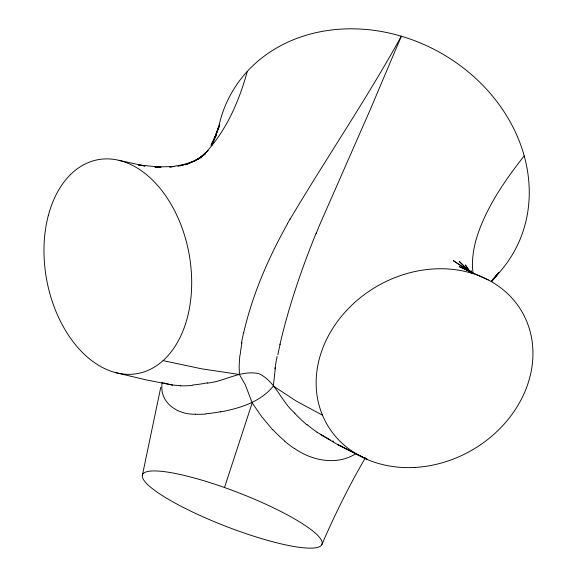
<?xml version="1.0" encoding="UTF-8"?>
<svg xmlns="http://www.w3.org/2000/svg" width="577" height="577" viewBox="0 0 577 577"><rect width="100%" height="100%" fill="white"/><g stroke="black" fill="none" stroke-linecap="round" stroke-linejoin="round"><path stroke-width="0.87" d="M162.137 382.811C158.963 402.775 177.824 414.913 195.567 414.171M220.775 411.891C240.046 408.17 260.667 401.945 273.368 386.056L275.359 367.729M239.801 355.692L239.138 366.114L239.433 374.495L245.376 384.931L252.185 402.89L261.843 416.882L272.77 429.872M160.759 387.34L142.339 475.455M243.775 332.395C252.625 294.126 268.485 257.768 287.62 223.573M279.932 344.534C288.781 306.322 301.511 269.091 316.319 232.798M247.317 71.339C239.895 98.227 228.946 124.719 211.124 146.479A472.015 239.542 31.8 0 1 201.041 157.377M224.496 487.529L252.185 402.89M218.495 126.724L215.106 136.944L219.714 124.762L212.689 143.074M211.809 145.39L219.714 124.762M318.223 228.182L370.614 108.786L401.34 36.207C366.828 98.739 326.51 157.766 290.116 219.166M321.771 544.702A96.222 17.952 21.2 0 0 194.615 478.081A96.222 17.952 21.2 0 0 180.291 505.87A96.222 17.952 21.2 0 0 321.771 544.702C334.725 514.958 349.027 485.776 365.429 457.77M215.719 135.133L211.088 145.339L216.671 134.585L211.175 144.87M524.183 155.884C506.108 178.863 489.108 203.313 478.924 230.93A543.88 236.44 -5.6 0 0 474.936 244.208C472.714 253.721 471.726 263.639 473.097 273.354M491.77 281.208L498.795 272.575L491.568 281.345L497.093 274.876M491.481 281.562L498.795 272.575M208.232 150.575L198.135 159.187L205.297 153.893L194.031 161.315M194.038 161.43L200.854 157.499L185.83 164.748L194.492 161.106L177.86 166.414M355.446 453.926C336.441 465.718 312.034 460.698 294.58 448.538M294.861 413.132C281.129 401.707 275.662 381.606 259.102 373.745C241.323 369.496 224.806 381.484 207.338 383.114M180.233 165.808L185.852 164.265L169.378 167.049M170.316 167.049L174.723 166.464L155.098 167.027M155.011 167.128L161.062 167.186L138.437 164.914M180.284 385.703L171.975 384.967L165.476 383.46M239.433 374.495L201.553 368.804L163.118 360.625M138.357 164.993L145.007 166.032L118.992 160.363M172.682 385.068L146.183 379.897L116.165 372.742M164.892 383.265L163.753 382.854M332.727 440.958L333.549 441.297M162.13 382.183L162.656 382.414M488.322 279.975L459.177 266.603L469.108 271.19L453.183 260.559L469.995 271.745L462.603 266.35L472.282 273.433M330.246 439.862L316.968 432.231M322.449 415.137L296.564 401.26L273.368 386.056M358.577 455.195L337.365 444.413L320.271 434.402M466.966 269.56L469.022 271.255M471.135 272.863L459.169 261.331L467.961 270.252M470.125 272.027L465.408 264.937L470.104 272.243M471.539 272.279L470.933 270.685L471.806 273.022M218.193 129.414A162.043 137.737 29.1 0 1 437.95 51.396A162.043 137.737 29.1 0 1 493.104 278.929M294.558 448.625A84.285 56.315 53.8 0 1 284.843 441.405M284.959 441.167A94.303 62.453 53.6 0 1 272.899 429.714M316.982 432.144A85.49 50.444 51.7 0 1 307.245 424.708M307.123 425.018A95.594 56.2 51.7 0 1 294.732 413.298M316.218 233.339A254.911 25.604 -72.7 0 1 318.115 228.716M277.84 354.797A88.353 10.033 -73.2 0 1 280.155 344.108M274.919 368.833A98.818 11.352 -73.2 0 1 277.104 356.427M287.663 223.277A254.248 45.785 -69.4 0 1 290.166 218.863M241.431 343.394A88.072 17.995 -70.1 0 1 243.595 332.619M240.133 355.1A98.523 19.791 -70.3 0 1 241.972 342.572M207.468 382.839A94.873 40.13 -22.4 0 1 192.458 385.039M192.184 385.407A84.235 36.228 -22.7 0 1 180.168 385.818M205.838 414.041A83.925 42.662 -25.9 0 1 195.502 414.257M220.861 411.646A93.878 47.307 -25.6 0 1 206.018 413.738M367.542 459.58L337.365 444.413L367.542 459.58M48.317 215.56A108.736 72.363 79.5 0 0 131.022 374.293A108.736 72.363 79.5 0 0 174.218 210.006A108.736 72.363 79.5 0 0 48.317 215.56M415.087 467.428A112.573 94.7 -29.9 0 0 522.812 313.261A112.573 94.7 -29.9 0 0 335.756 323.856A112.573 94.7 -29.9 0 0 415.087 467.428"/></g></svg>
